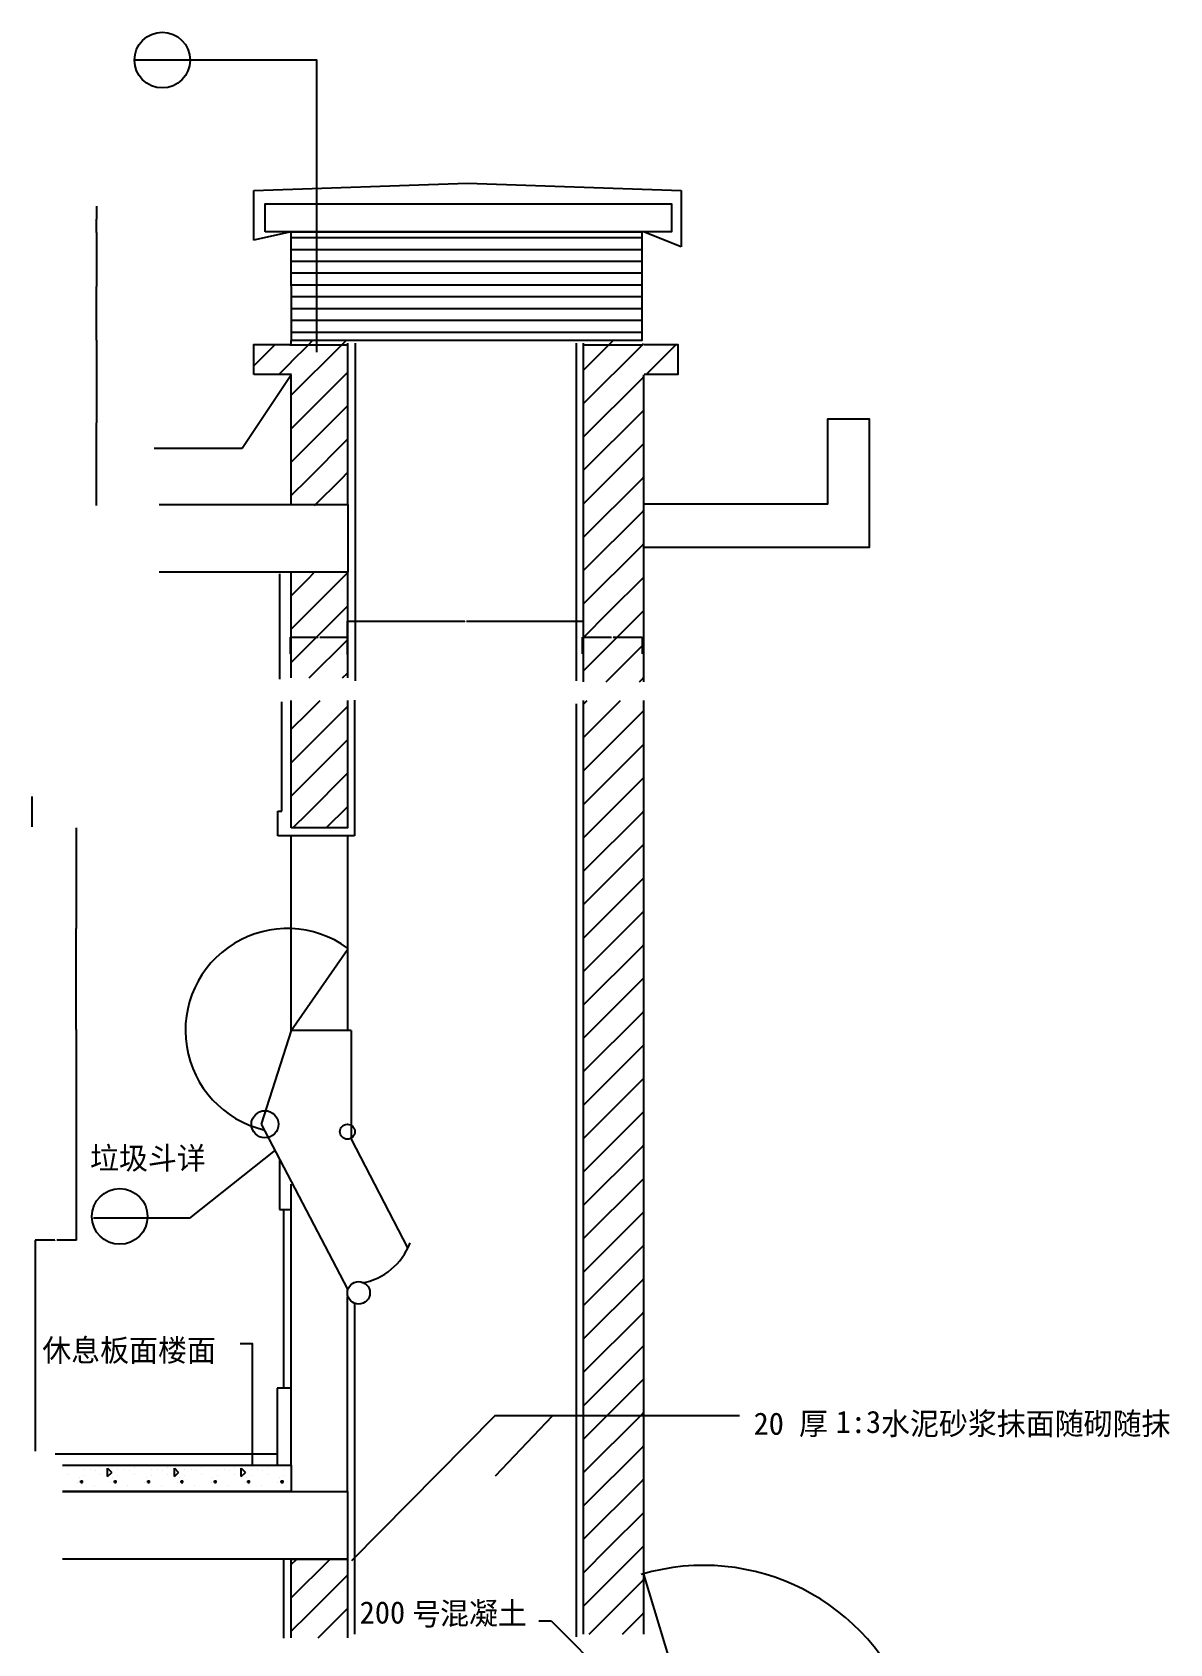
# Model space of a CAD drawing. Header units: metres. Extents: x 18035 to 20202, y 17281 to 21969.
# Drawn here: x 18159 to 20202, y 19075 to 21969 of the extents above; entities that cross this region are included whole.
import ezdxf

# ---------------------------------------------------------------- set-up
doc = ezdxf.new("R2010")
doc.units = ezdxf.units.M
doc.layers.add('PUB_DIM', color=3, linetype='Continuous')
doc.layers.add('PUB_TEXT', color=7, linetype='Continuous')
doc.dimstyles.get("Standard").update_dxf_attribs({"dimtxt": 2.5, "dimasz": 2.5, "dimexe": 1.25, "dimexo": 0.625, "dimtad": 1, "dimcen": 2.5, "dimazin": 3, "dimtfac": 1, "dimtmove": 0, "dimatfit": 3})

# ---------------------------------------------------------------- blocks, each defined once
blk = doc.blocks.new('*D2')
for p, q in [((18274.17, 21416.03), (18274.17, 21267.65)), ((18273.92, 21267.65), (18273.67, 21267.65)), ((18274.17, 21119.28), (18274.17, 21267.65)), ((18274.17, 21267.65), (18274.17, 21267.65)), ((18274.42, 21267.65), (18274.67, 21267.65))]:
    blk.add_line(p, q)
at = {"layer": 'Defpoints'}
for p in [(18274.17, 21416.03), (18274.17, 21267.65), (18274.17, 21119.28)]:
    blk.add_point(p, dxfattribs=at)
at = {"layer": 'PUB_DIM', "insert": (18274.17, 21268.775), "char_height": 1, "attachment_point": 5}
blk.add_mtext('300', dxfattribs=at)
blk = doc.blocks.new('*D3')
for p, q in [((18237.79, 20540.24), (18237.79, 20359.25)), ((18237.54, 20359.25), (18237.29, 20359.25)), ((18237.79, 20178.26), (18237.79, 20359.25)), ((18237.79, 20359.25), (18237.79, 20359.25)), ((18238.04, 20359.25), (18238.29, 20359.25))]:
    blk.add_line(p, q)
at = {"layer": 'Defpoints'}
for p in [(18237.79, 20540.24), (18237.79, 20359.25), (18237.79, 20178.26)]:
    blk.add_point(p, dxfattribs=at)
at = {"layer": 'PUB_DIM', "insert": (18237.79, 20360.375), "char_height": 1, "attachment_point": 5}
blk.add_mtext('400', dxfattribs=at)
blk = doc.blocks.new('*D4')
for p, q in [((18237.79, 20178.26), (18237.79, 19799.41)), ((18199.065, 19799.41), (18164.09, 19799.41)), ((18164.34, 19420.56), (18164.34, 19799.41)), ((18238.04, 19799.41), (18203.065, 19799.41))]:
    blk.add_line(p, q)
at = {"layer": 'Defpoints'}
for p in [(18237.79, 20178.26), (18237.79, 19799.41), (18164.34, 19420.56)]:
    blk.add_point(p, dxfattribs=at)
at = {"layer": 'PUB_DIM', "insert": (18201.065, 19799.41), "char_height": 1, "attachment_point": 5}
blk.add_mtext('1000', dxfattribs=at)
blk = doc.blocks.new('*D5')
for p, q in [((18725.02, 20851.86), (18725.02, 20911.27)), ((18725.27, 20911.27), (18935.62, 20911.27)), ((18938.62, 20911.27), (19148.97, 20911.27)), ((19149.22, 20852.63), (19149.22, 20911.27))]:
    blk.add_line(p, q)
at = {"layer": 'Defpoints'}
for p in [(18725.02, 20911.27), (18725.02, 20851.86), (19149.22, 20852.63)]:
    blk.add_point(p, dxfattribs=at)
at = {"layer": 'PUB_DIM', "insert": (18937.12, 20911.27), "char_height": 1, "attachment_point": 5}
blk.add_mtext('370', dxfattribs=at)
blk = doc.blocks.new('*D6')
for p, q in [((18622.56, 20852.63), (18622.56, 20882.63)), ((18622.81, 20882.63), (18672.675, 20882.63)), ((18675.675, 20882.63), (18725.54, 20882.63)), ((18725.79, 20852.63), (18725.79, 20882.63))]:
    blk.add_line(p, q)
at = {"layer": 'Defpoints'}
for p in [(18622.56, 20882.63), (18622.56, 20852.63), (18725.79, 20852.63)]:
    blk.add_point(p, dxfattribs=at)
at = {"layer": 'PUB_DIM', "insert": (18674.175, 20882.63), "char_height": 1, "attachment_point": 5}
blk.add_mtext('120', dxfattribs=at)
blk = doc.blocks.new('*D7')
for p, q in [((19147.31, 20852.63), (19147.31, 20882.63)), ((19147.56, 20882.63), (19199.575, 20882.63)), ((19202.575, 20882.63), (19254.59, 20882.63)), ((19254.84, 20852.63), (19254.84, 20882.63))]:
    blk.add_line(p, q)
at = {"layer": 'Defpoints'}
for p in [(19147.31, 20882.63), (19147.31, 20852.63), (19254.84, 20852.63)]:
    blk.add_point(p, dxfattribs=at)
at = {"layer": 'PUB_DIM', "insert": (19201.075, 20882.63), "char_height": 1, "attachment_point": 5}
blk.add_mtext('120', dxfattribs=at)
blk = doc.blocks.new('*D8')
for p, q in [((18274.17, 21656.87), (18274.17, 21633.21)), ((18273.92, 21633.21), (18273.67, 21633.21)), ((18274.17, 21609.56), (18274.17, 21633.21)), ((18274.17, 21633.21), (18274.17, 21633.21)), ((18274.42, 21633.21), (18274.67, 21633.21))]:
    blk.add_line(p, q)
at = {"layer": 'Defpoints'}
for p in [(18274.17, 21656.87), (18274.17, 21633.21), (18274.17, 21609.56)]:
    blk.add_point(p, dxfattribs=at)
at = {"layer": 'PUB_DIM', "insert": (18274.17, 21634.335), "char_height": 1, "attachment_point": 5}
blk.add_mtext('50', dxfattribs=at)
blk = doc.blocks.new('*D9')
for p, q in [((18274.17, 21609.56), (18274.17, 21512.79)), ((18273.92, 21512.79), (18273.67, 21512.79)), ((18274.17, 21416.03), (18274.17, 21512.79)), ((18274.17, 21512.79), (18274.17, 21512.79)), ((18274.42, 21512.79), (18274.67, 21512.79))]:
    blk.add_line(p, q)
at = {"layer": 'Defpoints'}
for p in [(18274.17, 21609.56), (18274.17, 21512.79), (18274.17, 21416.03)]:
    blk.add_point(p, dxfattribs=at)
at = {"layer": 'PUB_DIM', "insert": (18274.17, 21513.915), "char_height": 1, "attachment_point": 5}
blk.add_mtext('200', dxfattribs=at)

msp = doc.modelspace()

# ---------------------------------------------------------------- linework, layer by layer
for p, q in [((18556.69, 21684.95), (18940.49, 21698.42)), ((18556.69, 21595.98), (18556.69, 21684.95)), ((18940.49, 21698.42), (19324.29, 21684.95)), ((19324.29, 21684.95), (19324.29, 21583.94)), ((18623.9, 21610.7), (18556.5, 21595.94)), ((18624.05, 21600.49), (18699.07, 21600.49)), ((18699.07, 21600.49), (18783.92, 21600.49)), ((18699.07, 21600.49), (18699.07, 21600.49)), ((18783.92, 21600.49), (18868.78, 21600.49)), ((18783.92, 21600.49), (18783.92, 21600.49)), ((18868.78, 21600.49), (18953.63, 21600.49)), ((18868.78, 21600.49), (18868.78, 21600.49)), ((18953.63, 21600.49), (19038.48, 21600.49)), ((18953.63, 21600.49), (18953.63, 21600.49)), ((19038.48, 21600.49), (19038.48, 21600.49)), ((19038.48, 21600.49), (19123.34, 21600.49)), ((19123.34, 21600.49), (19208.19, 21600.49)), ((19123.34, 21600.49), (19123.34, 21600.49)), ((19208.19, 21600.49), (19254.02, 21600.49)), ((19208.19, 21600.49), (19208.19, 21600.49)), ((19324.29, 21583.94), (19256.95, 21610.88)), ((18624.11, 21579.28), (18635.43, 21579.28)), ((18635.43, 21579.28), (18720.29, 21579.28)), ((18635.43, 21579.28), (18635.43, 21579.28)), ((18720.29, 21579.28), (18805.14, 21579.28)), ((18720.29, 21579.28), (18720.29, 21579.28)), ((18805.14, 21579.28), (18889.99, 21579.28)), ((18805.14, 21579.28), (18805.14, 21579.28)), ((18889.99, 21579.28), (18974.84, 21579.28)), ((18889.99, 21579.28), (18889.99, 21579.28)), ((18974.84, 21579.28), (19059.7, 21579.28)), ((18974.84, 21579.28), (18974.84, 21579.28)), ((19059.7, 21579.28), (19059.7, 21579.28)), ((19059.7, 21579.28), (19144.55, 21579.28)), ((19144.55, 21579.28), (19229.4, 21579.28)), ((19144.55, 21579.28), (19144.55, 21579.28)), ((19229.4, 21579.28), (19254.02, 21579.28)), ((19229.4, 21579.28), (19229.4, 21579.28)), ((18624.17, 21558.06), (18699.07, 21558.06)), ((18624.23, 21536.85), (18677.86, 21536.85)), ((18677.86, 21536.85), (18762.71, 21536.85)), ((18677.86, 21536.85), (18677.86, 21536.85)), ((18699.07, 21558.06), (18783.92, 21558.06)), ((18699.07, 21558.06), (18699.07, 21558.06)), ((18762.71, 21536.85), (18847.56, 21536.85)), ((18762.71, 21536.85), (18762.71, 21536.85)), ((18783.92, 21558.06), (18868.78, 21558.06)), ((18783.92, 21558.06), (18783.92, 21558.06)), ((18847.56, 21536.85), (18847.56, 21536.85)), ((18847.56, 21536.85), (18932.42, 21536.85)), ((18868.78, 21558.06), (18953.63, 21558.06)), ((18868.78, 21558.06), (18868.78, 21558.06)), ((18932.42, 21536.85), (19017.27, 21536.85)), ((18932.42, 21536.85), (18932.42, 21536.85)), ((18953.63, 21558.06), (19038.48, 21558.06)), ((18953.63, 21558.06), (18953.63, 21558.06)), ((19017.27, 21536.85), (19102.12, 21536.85)), ((19017.27, 21536.85), (19017.27, 21536.85)), ((19038.48, 21558.06), (19038.48, 21558.06)), ((19038.48, 21558.06), (19123.34, 21558.06)), ((19102.12, 21536.85), (19186.98, 21536.85)), ((19102.12, 21536.85), (19102.12, 21536.85)), ((19123.34, 21558.06), (19208.19, 21558.06)), ((19123.34, 21558.06), (19123.34, 21558.06)), ((19186.98, 21536.85), (19254.02, 21536.85)), ((19186.98, 21536.85), (19186.98, 21536.85)), ((19208.19, 21558.06), (19254.02, 21558.06)), ((19208.19, 21558.06), (19208.19, 21558.06)), ((18624.3, 21515.64), (18699.07, 21515.64)), ((18699.07, 21515.64), (18783.92, 21515.64)), ((18699.07, 21515.64), (18699.07, 21515.64)), ((18783.92, 21515.64), (18868.78, 21515.64)), ((18783.92, 21515.64), (18783.92, 21515.64)), ((18868.78, 21515.64), (18953.63, 21515.64)), ((18868.78, 21515.64), (18868.78, 21515.64)), ((18953.63, 21515.64), (19038.48, 21515.64)), ((18953.63, 21515.64), (18953.63, 21515.64)), ((19038.48, 21515.64), (19038.48, 21515.64)), ((19038.48, 21515.64), (19123.34, 21515.64)), ((19123.34, 21515.64), (19208.19, 21515.64)), ((19123.34, 21515.64), (19123.34, 21515.64)), ((19208.19, 21515.64), (19254.02, 21515.64)), ((19208.19, 21515.64), (19208.19, 21515.64)), ((18624.36, 21494.42), (18635.43, 21494.42)), ((18635.43, 21494.42), (18720.29, 21494.42)), ((18635.43, 21494.42), (18635.43, 21494.42)), ((18720.29, 21494.42), (18805.14, 21494.42)), ((18720.29, 21494.42), (18720.29, 21494.42)), ((18805.14, 21494.42), (18889.99, 21494.42)), ((18805.14, 21494.42), (18805.14, 21494.42)), ((18889.99, 21494.42), (18974.84, 21494.42)), ((18889.99, 21494.42), (18889.99, 21494.42)), ((18974.84, 21494.42), (19059.7, 21494.42)), ((18974.84, 21494.42), (18974.84, 21494.42)), ((19059.7, 21494.42), (19059.7, 21494.42)), ((19059.7, 21494.42), (19144.55, 21494.42)), ((19144.55, 21494.42), (19229.4, 21494.42)), ((19144.55, 21494.42), (19144.55, 21494.42)), ((19229.4, 21494.42), (19254.02, 21494.42)), ((19229.4, 21494.42), (19229.4, 21494.42)), ((18624.42, 21473.21), (18699.07, 21473.21)), ((18624.48, 21452), (18677.86, 21452)), ((18677.86, 21452), (18762.71, 21452)), ((18677.86, 21452), (18677.86, 21452)), ((18699.07, 21473.21), (18783.92, 21473.21)), ((18699.07, 21473.21), (18699.07, 21473.21)), ((18762.71, 21452), (18847.56, 21452)), ((18762.71, 21452), (18762.71, 21452)), ((18783.92, 21473.21), (18868.78, 21473.21)), ((18783.92, 21473.21), (18783.92, 21473.21)), ((18847.56, 21452), (18847.56, 21452)), ((18847.56, 21452), (18932.42, 21452)), ((18868.78, 21473.21), (18953.63, 21473.21)), ((18868.78, 21473.21), (18868.78, 21473.21)), ((18932.42, 21452), (19017.27, 21452)), ((18932.42, 21452), (18932.42, 21452)), ((18953.63, 21473.21), (19038.48, 21473.21)), ((18953.63, 21473.21), (18953.63, 21473.21)), ((19017.27, 21452), (19102.12, 21452)), ((19017.27, 21452), (19017.27, 21452)), ((19038.48, 21473.21), (19038.48, 21473.21)), ((19038.48, 21473.21), (19123.34, 21473.21)), ((19102.12, 21452), (19186.98, 21452)), ((19102.12, 21452), (19102.12, 21452)), ((19123.34, 21473.21), (19208.19, 21473.21)), ((19123.34, 21473.21), (19123.34, 21473.21)), ((19186.98, 21452), (19254.02, 21452)), ((19186.98, 21452), (19186.98, 21452)), ((19208.19, 21473.21), (19254.02, 21473.21)), ((19208.19, 21473.21), (19208.19, 21473.21)), ((18624.54, 21430.78), (18699.07, 21430.78)), ((18699.07, 21430.78), (18783.92, 21430.78)), ((18699.07, 21430.78), (18699.07, 21430.78)), ((18783.92, 21430.78), (18868.78, 21430.78)), ((18783.92, 21430.78), (18783.92, 21430.78)), ((18868.78, 21430.78), (18953.63, 21430.78)), ((18868.78, 21430.78), (18868.78, 21430.78)), ((18953.63, 21430.78), (19038.48, 21430.78)), ((18953.63, 21430.78), (18953.63, 21430.78)), ((19038.48, 21430.78), (19038.48, 21430.78)), ((19038.48, 21430.78), (19123.34, 21430.78)), ((19123.34, 21430.78), (19208.19, 21430.78)), ((19123.34, 21430.78), (19123.34, 21430.78)), ((19208.19, 21430.78), (19254.02, 21430.78)), ((19208.19, 21430.78), (19208.19, 21430.78)), ((18557, 21370.16), (18595.36, 21408.52)), ((18624.02, 21317.19), (18714.23, 21407.4)), ((18624.02, 21377.19), (18654.23, 21407.4)), ((18654.23, 21407.4), (18662.42, 21415.58)), ((18654.23, 21407.4), (18654.23, 21407.4)), ((18714.23, 21407.4), (18722.42, 21415.58)), ((18714.23, 21407.4), (18714.23, 21407.4)), ((18738.81, 21410.88), (18738.81, 20804.14)), ((19135.75, 21410.88), (19135.75, 20804.14)), ((19149.22, 21302.39), (19254.23, 21407.4)), ((19149.22, 21362.39), (19194.23, 21407.4)), ((19194.23, 21407.4), (19202.42, 21415.58)), ((19194.23, 21407.4), (19194.23, 21407.4)), ((19254.23, 21407.4), (19256.95, 21410.12)), ((19254.23, 21407.4), (19254.23, 21407.4)), ((19261.49, 21354.66), (19315.36, 21408.52)), ((18601.49, 21354.66), (18624.33, 21377.5)), ((18654.23, 21287.4), (18725.02, 21358.19)), ((19149.22, 21242.39), (19254.23, 21347.4)), ((19254.23, 21347.4), (19256.95, 21350.12)), ((19254.23, 21347.4), (19254.23, 21347.4)), ((18624.02, 21257.19), (18654.23, 21287.4)), ((18654.23, 21227.4), (18725.02, 21298.19)), ((18654.23, 21287.4), (18654.23, 21287.4)), ((19149.22, 21182.39), (19254.23, 21287.4)), ((19254.23, 21287.4), (19256.95, 21290.12)), ((19254.23, 21287.4), (19254.23, 21287.4)), ((18624.02, 21197.19), (18654.23, 21227.4)), ((18654.23, 21167.4), (18725.02, 21238.19)), ((18654.23, 21227.4), (18654.23, 21227.4)), ((19194.23, 21167.4), (19256.95, 21230.12)), ((18624.02, 21137.19), (18654.23, 21167.4)), ((18654.23, 21167.4), (18654.23, 21167.4)), ((18666.11, 21119.28), (18714.23, 21167.4)), ((18714.23, 21167.4), (18725.02, 21178.19)), ((18714.23, 21167.4), (18714.23, 21167.4)), ((19149.22, 21062.39), (19254.23, 21167.4)), ((19149.22, 21122.39), (19194.23, 21167.4)), ((19194.23, 21167.4), (19194.23, 21167.4)), ((19254.23, 21167.4), (19256.95, 21170.12)), ((19254.23, 21167.4), (19254.23, 21167.4)), ((19149.22, 21002.39), (19254.23, 21107.4)), ((19254.23, 21107.4), (19256.95, 21110.12)), ((19254.23, 21107.4), (19254.23, 21107.4)), ((19149.22, 20942.39), (19254.23, 21047.4)), ((19254.23, 21047.4), (19256.95, 21050.12)), ((19254.23, 21047.4), (19254.23, 21047.4)), ((18603.55, 20807.58), (18603.55, 20996.57)), ((18624.02, 20957.19), (18654.23, 20987.4)), ((18654.23, 20927.4), (18724.89, 20998.06)), ((18654.23, 20987.4), (18664.89, 20998.06)), ((18654.23, 20987.4), (18654.23, 20987.4)), ((19194.23, 20927.4), (19256.95, 20990.12)), ((18624.02, 20837.19), (18714.23, 20927.4)), ((18624.02, 20897.19), (18654.23, 20927.4)), ((18654.23, 20927.4), (18654.23, 20927.4)), ((18714.23, 20927.4), (18725.02, 20938.19)), ((18714.23, 20927.4), (18714.23, 20927.4)), ((19149.22, 20822.39), (19254.23, 20927.4)), ((19149.22, 20882.39), (19194.23, 20927.4)), ((19194.23, 20927.4), (19194.23, 20927.4)), ((19254.23, 20927.4), (19256.95, 20930.12)), ((19254.23, 20927.4), (19254.23, 20927.4)), ((18656.33, 20809.5), (18725.02, 20878.19)), ((19254.23, 20867.4), (19256.95, 20870.12)), ((19189.6, 20802.77), (19254.23, 20867.4)), ((19254.23, 20867.4), (19254.23, 20867.4)), ((18716.33, 20809.5), (18725.02, 20818.19)), ((19249.6, 20802.77), (19254.23, 20807.4)), ((19254.23, 20807.4), (19256.95, 20810.12)), ((19254.23, 20807.4), (19254.23, 20807.4)), ((18606.98, 20570.49), (18606.98, 20766.35)), ((18654.23, 20747.4), (18675.93, 20769.1)), ((18654.23, 20687.4), (18725.02, 20758.19)), ((18737.59, 20769.78), (18737.59, 20525.82)), ((19135.75, 20762.91), (19135.75, 19087.38)), ((19149.22, 20702.39), (19215.8, 20768.97)), ((19149.22, 20762.39), (19155.8, 20768.97)), ((18624.02, 20717.19), (18654.23, 20747.4)), ((18654.23, 20747.4), (18654.23, 20747.4)), ((19194.23, 20687.4), (19256.95, 20750.12)), ((18714.23, 20687.4), (18725.02, 20698.19)), ((18624.02, 20657.19), (18654.23, 20687.4)), ((18624.02, 20597.19), (18714.23, 20687.4)), ((18654.23, 20687.4), (18654.23, 20687.4)), ((18714.23, 20687.4), (18714.23, 20687.4)), ((19149.22, 20582.39), (19254.23, 20687.4)), ((19149.22, 20642.39), (19194.23, 20687.4)), ((19194.23, 20687.4), (19194.23, 20687.4)), ((19254.23, 20687.4), (19256.95, 20690.12)), ((19254.23, 20687.4), (19254.23, 20687.4)), ((18654.23, 20567.4), (18725.02, 20638.19)), ((19149.22, 20522.39), (19254.23, 20627.4)), ((19254.23, 20627.4), (19256.95, 20630.12)), ((19254.23, 20627.4), (19254.23, 20627.4)), ((18600.11, 20570.49), (18606.98, 20570.49)), ((18600.11, 20525.82), (18600.11, 20570.49)), ((18626.97, 20540.13), (18654.23, 20567.4)), ((18654.23, 20567.4), (18654.23, 20567.4)), ((18686.97, 20540.13), (18725.02, 20578.19)), ((19149.22, 20462.39), (19254.23, 20567.4)), ((19254.23, 20567.4), (19256.95, 20570.12)), ((19254.23, 20567.4), (19254.23, 20567.4)), ((18737.59, 20525.82), (18600.11, 20525.82)), ((19194.23, 20447.4), (19256.95, 20510.12)), ((19149.22, 20342.39), (19254.23, 20447.4)), ((19149.22, 20402.39), (19194.23, 20447.4)), ((19194.23, 20447.4), (19194.23, 20447.4)), ((19254.23, 20447.4), (19256.95, 20450.12)), ((19254.23, 20447.4), (19254.23, 20447.4)), ((19149.22, 20282.39), (19254.23, 20387.4)), ((19254.23, 20387.4), (19256.95, 20390.12)), ((19254.23, 20387.4), (19254.23, 20387.4)), ((18623.87, 20176.24), (18725.02, 20321.6)), ((19149.22, 20222.39), (19254.23, 20327.4)), ((19254.23, 20327.4), (19256.95, 20330.12)), ((19254.23, 20327.4), (19254.23, 20327.4)), ((19194.23, 20207.4), (19256.95, 20270.12)), ((19149.22, 20102.39), (19254.23, 20207.4)), ((19149.22, 20162.39), (19194.23, 20207.4)), ((19194.23, 20207.4), (19194.23, 20207.4)), ((19254.23, 20207.4), (19256.95, 20210.12)), ((19254.23, 20207.4), (19254.23, 20207.4)), ((19149.22, 20042.39), (19254.23, 20147.4)), ((19254.23, 20147.4), (19256.95, 20150.12)), ((19254.23, 20147.4), (19254.23, 20147.4)), ((19254.23, 20087.4), (19256.95, 20090.12)), ((19149.22, 19982.39), (19254.23, 20087.4)), ((19254.23, 20087.4), (19254.23, 20087.4)), ((19194.23, 19967.4), (19256.95, 20030.12)), ((18731.63, 20007.91), (18731.63, 19980.98)), ((18731.63, 19980.98), (18832.66, 19785.71)), ((19149.22, 19862.39), (19254.23, 19967.4)), ((19149.22, 19922.39), (19194.23, 19967.4)), ((19194.23, 19967.4), (19194.23, 19967.4)), ((19254.23, 19967.4), (19256.95, 19970.12)), ((19254.23, 19967.4), (19254.23, 19967.4)), ((18603.08, 19942.91), (18603.08, 19854.65)), ((19149.22, 19802.39), (19254.23, 19907.4)), ((19254.23, 19907.4), (19256.95, 19910.12)), ((19254.23, 19907.4), (19254.23, 19907.4)), ((18603.08, 19854.65), (18623.44, 19854.65)), ((18609.87, 19854.65), (18609.87, 19535.56)), ((19149.22, 19742.39), (19254.23, 19847.4)), ((19254.23, 19847.4), (19256.95, 19850.12)), ((19254.23, 19847.4), (19254.23, 19847.4)), ((19194.23, 19727.4), (19256.95, 19790.12)), ((19149.22, 19622.39), (19254.23, 19727.4)), ((19149.22, 19682.39), (19194.23, 19727.4)), ((19194.23, 19727.4), (19194.23, 19727.4)), ((19254.23, 19727.4), (19256.95, 19730.12)), ((19254.23, 19727.4), (19254.23, 19727.4)), ((18738.44, 19092.23), (18738.44, 19684.78)), ((19149.22, 19562.39), (19254.23, 19667.4)), ((19254.23, 19667.4), (19256.95, 19670.12)), ((19254.23, 19667.4), (19254.23, 19667.4)), ((19149.22, 19502.39), (19254.23, 19607.4)), ((19254.23, 19607.4), (19256.95, 19610.12)), ((19254.23, 19607.4), (19254.23, 19607.4)), ((19194.23, 19487.4), (19256.95, 19550.12)), ((18598.7, 19533.92), (18598.7, 19414.05)), ((18624.23, 19533.92), (18598.7, 19533.92)), ((19149.22, 19382.39), (19254.23, 19487.4)), ((19149.22, 19442.39), (19194.23, 19487.4)), ((19194.23, 19487.4), (19194.23, 19487.4)), ((19254.23, 19487.4), (19256.95, 19490.12)), ((19254.23, 19487.4), (19254.23, 19487.4)), ((19149.22, 19322.39), (19254.23, 19427.4)), ((19254.23, 19427.4), (19256.95, 19430.12)), ((19254.23, 19427.4), (19254.23, 19427.4)), ((18598.7, 19415.53), (18200.11, 19415.53)), ((18598.7, 19414.05), (18598.7, 19396.16)), ((18222.23, 19391.4), (18222.23, 19391.4)), ((18222.23, 19379.4), (18222.23, 19379.4)), ((18240.23, 19364.4), (18240.23, 19364.4)), ((18243.23, 19373.4), (18243.23, 19373.4)), ((18246.23, 19364.4), (18246.23, 19367.4)), ((18246.23, 19367.4), (18249.23, 19367.4)), ((18246.23, 19364.4), (18249.23, 19364.4)), ((18249.23, 19364.4), (18249.23, 19367.4)), ((18252.23, 19388.4), (18252.23, 19388.4)), ((18252.23, 19376.4), (18252.23, 19376.4)), ((18264.23, 19388.4), (18264.23, 19388.4)), ((18273.23, 19385.4), (18273.23, 19385.4)), ((18282.23, 19391.4), (18282.23, 19391.4)), ((18282.23, 19379.4), (18282.23, 19379.4)), ((18294.23, 19389.9), (18301.76, 19382.37)), ((18294.23, 19374.9), (18294.23, 19389.9)), ((18294.23, 19374.9), (18301.76, 19382.43)), ((18300.23, 19364.4), (18300.23, 19364.4)), ((18303.23, 19373.4), (18303.23, 19373.4)), ((18306.23, 19364.4), (18306.23, 19367.4)), ((18306.23, 19367.4), (18309.23, 19367.4)), ((18306.23, 19364.4), (18309.23, 19364.4)), ((18309.23, 19364.4), (18309.23, 19367.4)), ((18312.23, 19388.4), (18312.23, 19388.4)), ((18312.23, 19376.4), (18312.23, 19376.4)), ((18324.23, 19388.4), (18324.23, 19388.4)), ((18333.23, 19385.4), (18333.23, 19385.4)), ((18342.23, 19391.4), (18342.23, 19391.4)), ((18342.23, 19379.4), (18342.23, 19379.4)), ((18360.23, 19364.4), (18360.23, 19364.4)), ((18363.23, 19373.4), (18363.23, 19373.4)), ((18366.23, 19364.4), (18366.23, 19367.4)), ((18366.23, 19367.4), (18369.23, 19367.4)), ((18366.23, 19364.4), (18369.23, 19364.4)), ((18369.23, 19364.4), (18369.23, 19367.4)), ((18372.23, 19388.4), (18372.23, 19388.4)), ((18372.23, 19376.4), (18372.23, 19376.4)), ((18384.23, 19388.4), (18384.23, 19388.4)), ((18393.23, 19385.4), (18393.23, 19385.4)), ((18402.23, 19391.4), (18402.23, 19391.4)), ((18402.23, 19379.4), (18402.23, 19379.4)), ((18414.23, 19389.9), (18421.76, 19382.37)), ((18414.23, 19374.9), (18414.23, 19389.9)), ((18414.23, 19374.9), (18421.76, 19382.43)), ((18420.23, 19364.4), (18420.23, 19364.4)), ((18423.23, 19373.4), (18423.23, 19373.4)), ((18426.23, 19364.4), (18426.23, 19367.4)), ((18426.23, 19367.4), (18429.23, 19367.4)), ((18426.23, 19364.4), (18429.23, 19364.4)), ((18429.23, 19364.4), (18429.23, 19367.4)), ((18432.23, 19388.4), (18432.23, 19388.4)), ((18432.23, 19376.4), (18432.23, 19376.4)), ((18444.23, 19388.4), (18444.23, 19388.4)), ((18453.23, 19385.4), (18453.23, 19385.4)), ((18462.23, 19391.4), (18462.23, 19391.4)), ((18462.23, 19379.4), (18462.23, 19379.4)), ((18480.23, 19364.4), (18480.23, 19364.4)), ((18483.23, 19373.4), (18483.23, 19373.4)), ((18486.23, 19364.4), (18486.23, 19367.4)), ((18486.23, 19367.4), (18489.23, 19367.4)), ((18486.23, 19364.4), (18489.23, 19364.4)), ((18489.23, 19364.4), (18489.23, 19367.4)), ((18492.23, 19388.4), (18492.23, 19388.4)), ((18492.23, 19376.4), (18492.23, 19376.4)), ((18504.23, 19388.4), (18504.23, 19388.4)), ((18513.23, 19385.4), (18513.23, 19385.4)), ((18522.23, 19391.4), (18522.23, 19391.4)), ((18522.23, 19379.4), (18522.23, 19379.4)), ((18534.23, 19389.9), (18541.76, 19382.37)), ((18534.23, 19374.9), (18534.23, 19389.9)), ((18534.23, 19374.9), (18541.76, 19382.43)), ((18540.23, 19364.4), (18540.23, 19364.4)), ((18543.23, 19373.4), (18543.23, 19373.4)), ((18546.23, 19364.4), (18546.23, 19367.4)), ((18546.23, 19367.4), (18549.23, 19367.4)), ((18546.23, 19364.4), (18549.23, 19364.4)), ((18549.23, 19364.4), (18549.23, 19367.4)), ((18552.23, 19388.4), (18552.23, 19388.4)), ((18552.23, 19376.4), (18552.23, 19376.4)), ((18564.23, 19388.4), (18564.23, 19388.4)), ((18573.23, 19385.4), (18573.23, 19385.4)), ((18582.23, 19391.4), (18582.23, 19391.4)), ((18582.23, 19379.4), (18582.23, 19379.4)), ((18600.23, 19364.4), (18600.23, 19364.4)), ((18603.23, 19373.4), (18603.23, 19373.4)), ((18606.23, 19364.4), (18606.23, 19367.4)), ((18606.23, 19367.4), (18609.23, 19367.4)), ((18606.23, 19364.4), (18609.23, 19364.4)), ((18609.23, 19364.4), (18609.23, 19367.4)), ((18612.23, 19388.4), (18612.23, 19388.4)), ((18612.23, 19376.4), (18612.23, 19376.4)), ((19149.22, 19262.39), (19254.23, 19367.4)), ((19254.23, 19367.4), (19256.95, 19370.12)), ((19254.23, 19367.4), (19254.23, 19367.4)), ((18270.23, 19358.4), (18270.23, 19358.4)), ((18330.23, 19358.4), (18330.23, 19358.4)), ((18390.23, 19358.4), (18390.23, 19358.4)), ((18450.23, 19358.4), (18450.23, 19358.4)), ((18510.23, 19358.4), (18510.23, 19358.4)), ((18570.23, 19358.4), (18570.23, 19358.4)), ((19194.23, 19247.4), (19256.95, 19310.12)), ((19254.23, 19247.4), (19256.95, 19250.12)), ((18609.91, 19226.19), (18609.91, 19084.85)), ((18624.02, 19157.19), (18693.83, 19227)), ((18624.02, 19217.19), (18633.83, 19227)), ((19149.22, 19142.39), (19254.23, 19247.4)), ((19149.22, 19202.39), (19194.23, 19247.4)), ((19194.23, 19247.4), (19194.23, 19247.4)), ((19254.23, 19247.4), (19254.23, 19247.4)), ((18654.23, 19127.4), (18725.02, 19198.19)), ((19371.78, 18822.81), (19257.31, 19200)), ((19158.98, 19092.15), (19254.23, 19187.4)), ((19254.23, 19187.4), (19256.95, 19190.12)), ((19254.23, 19187.4), (19254.23, 19187.4)), ((18672.43, 19085.6), (18725.02, 19138.19)), ((18624.02, 19097.19), (18654.23, 19127.4)), ((18654.23, 19127.4), (18654.23, 19127.4)), ((19218.98, 19092.15), (19254.23, 19127.4)), ((19254.23, 19127.4), (19256.95, 19130.12)), ((19254.23, 19127.4), (19254.23, 19127.4))]:
    msp.add_line(p, q)
for points in [[(18576.89, 21610.88), (18576.89, 21660.88), (19306.89, 21660.88), (19306.89, 21610.88)], [(18624.59, 21415.52), (18624.02, 21610.88), (19254.02, 21610.88), (19254.02, 21415.52)]]:
    msp.add_lwpolyline(points, close=True)
for points in [[(18557, 21354.66), (18557, 21408.52), (18624.33, 21408.52)], [(18621.36, 21407.83), (18725.04, 21407.83)], [(18624.02, 21410.2), (18624.02, 21415.58)], [(18725.02, 21410.88), (18725.02, 21119.28)], [(19149.22, 20802.77), (19149.22, 21410.88)], [(19150.42, 21407.83), (19255.62, 21407.83)], [(19257.77, 21408.52), (19318.37, 21408.52), (19318.37, 21354.66), (19257.77, 21354.66)], [(18624.33, 21354.66), (18557, 21354.66)], [(18624.02, 21119.28), (18624.02, 21354.15)], [(19256.95, 21354.15), (19256.95, 20802.77)], [(19257.51, 21122.01), (19587.81, 21122.01), (19587.81, 21274.77), (19662.12, 21274.77), (19662.12, 21043.57), (19257.51, 21043.57)], [(18386.52, 21120.88), (18725.76, 21120.88), (18725.76, 20999.29), (18386.52, 20999.29)], [(18624.02, 20809.5), (18624.02, 20998.06)], [(18725.02, 20998.06), (18725.02, 20809.5)], [(18725.02, 20769.1), (18725.02, 20540.13), (18624.02, 20540.13)], [(18624.02, 20540.13), (18624.02, 20769.1)], [(19149.22, 19092.15), (19149.22, 20768.97)], [(19256.95, 20768.97), (19256.95, 19092.15)], [(18725.02, 20525.84), (18725.02, 20176.49), (18624.02, 20176.49)], [(18624.02, 20176.49), (18624.02, 20525.84)], [(18624.02, 20176.49), (18570.15, 20008.08)], [(18725.02, 20176.49), (18624.66, 20176.49)], [(18731.63, 20176.24), (18725.02, 20176.49)], [(18731.63, 20176.24), (18731.63, 20007.91)], [(18570.15, 20008.08), (18725.02, 19711.81)], [(18624.02, 19395.34), (18624.02, 19900.35)], [(18725.02, 19348.21), (18725.02, 19698.16)], [(18213.28, 19395.34), (18624.02, 19395.34), (18624.02, 19348.21), (18213.28, 19348.21)], [(18213.28, 19348.21), (18725.02, 19348.21), (18725.02, 19227), (18213.28, 19227)], [(18624.02, 19085.6), (18624.02, 19227), (18725.02, 19227), (18725.02, 19085.6)]]:
    msp.add_lwpolyline(points)
for centre, radius in [((18576.72, 20007.91), 24.28), ((18724.98, 19994.52), 13.47), ((18745.18, 19704.98), 20.2)]:
    msp.add_circle(centre, radius)
for centre, radius, start, end in [((18617.13, 20176.24), 183.18, 53.96, 256.5), ((18731.22, 19834.38), 113.36, 280.01, 339.59), ((19365.05, 18822.81), 392.73, 292.16, 106.6)]:
    msp.add_arc(centre, radius, start, end)
at = {"layer": 'PUB_DIM'}
for p, q in [((18158.71, 20542.32), (18158.71, 20596.41)), ((19093.01, 19483.38), (18990.36, 19376.06)), ((19068.66, 19115.92), (19090.93, 19115.92)), ((19090.93, 19115.92), (19235.06, 18971.78))]:
    msp.add_line(p, q, dxfattribs=at)
for points in [[(18669.88, 21394.57), (18669.88, 21919.26), (18342.99, 21919.26)], [(18623.54, 21352.69), (18536.06, 21221.57)], [(18536.06, 21221.57), (18377.5, 21221.57)], [(18595.08, 19961.43), (18441.38, 19839.1), (18268.86, 19839.1)], [(18554.31, 19393.69), (18554.31, 19613.26), (18532.35, 19613.26)], [(18733.17, 19224.31), (18990.39, 19484.65), (19429.54, 19484.65)]]:
    msp.add_lwpolyline(points, dxfattribs=at)
msp.add_lwpolyline([(18624.02, 20809.5), (18624.02, 20809.5), (18624.02, 20809.5), (18624.02, 20809.5)], close=True, dxfattribs=at)
for centre in [(18392.41, 21919.26), (18315.91, 19842.24)]:
    msp.add_circle(centre, 50, dxfattribs=at)

# ---------------------------------------------------------------- texts
at = {"layer": 'PUB_TEXT'}
for s, p in [('垃圾斗详', (18262.59, 19926.93)), ('休息板面楼面', (18176.7, 19581.89)), ('20', (19454.63, 19450.15)), ('厚', (19536.19, 19450.15)), ('1:3', (19602.06, 19453.29)), ('水泥砂浆抹面随砌随抹', (19683.61, 19450.15)), ('200', (18747, 19111.04)), ('号', (18841.11, 19108.08)), ('混凝土', (18891.29, 19109.39))]:
    msp.add_text(s, height=40, dxfattribs=at).set_placement(p)

# ---------------------------------------------------------------- dimensions: what is measured, and where the dimension line sits
at = {"layer": 'PUB_DIM'}
for base, p1, p2, text, picture, middle in [((18274.17, 21633.21), (18274.17, 21656.87), (18274.17, 21609.56), '50', '*D8', (18274.17, 21634.335)), ((18274.17, 21512.79), (18274.17, 21609.56), (18274.17, 21416.03), '200', '*D9', (18274.17, 21513.915)), ((18274.17, 21267.65), (18274.17, 21416.03), (18274.17, 21119.28), '300', '*D2', (18274.17, 21268.775)), ((18725.02, 20911.27), (18725.02, 20851.86), (19149.22, 20852.63), '370', '*D5', (18937.12, 20911.27)), ((18622.56, 20882.63), (18622.56, 20852.63), (18725.79, 20852.63), '120', '*D6', (18674.175, 20882.63)), ((19147.31, 20882.63), (19147.31, 20852.63), (19254.84, 20852.63), '120', '*D7', (19201.075, 20882.63)), ((18237.79, 20359.25), (18237.79, 20540.24), (18237.79, 20178.26), '400', '*D3', (18237.79, 20360.375)), ((18237.79, 19799.41), (18237.79, 20178.26), (18164.34, 19420.56), '1000', '*D4', (18201.065, 19799.41))]:
    dim = msp.add_linear_dim(base=base, p1=p1, p2=p2, text=text, dimstyle='Standard', dxfattribs=at)
    dim.commit()
    dim.dimension.update_dxf_attribs({"geometry": picture, "text_midpoint": middle})

doc.saveas('drawing.dxf')
